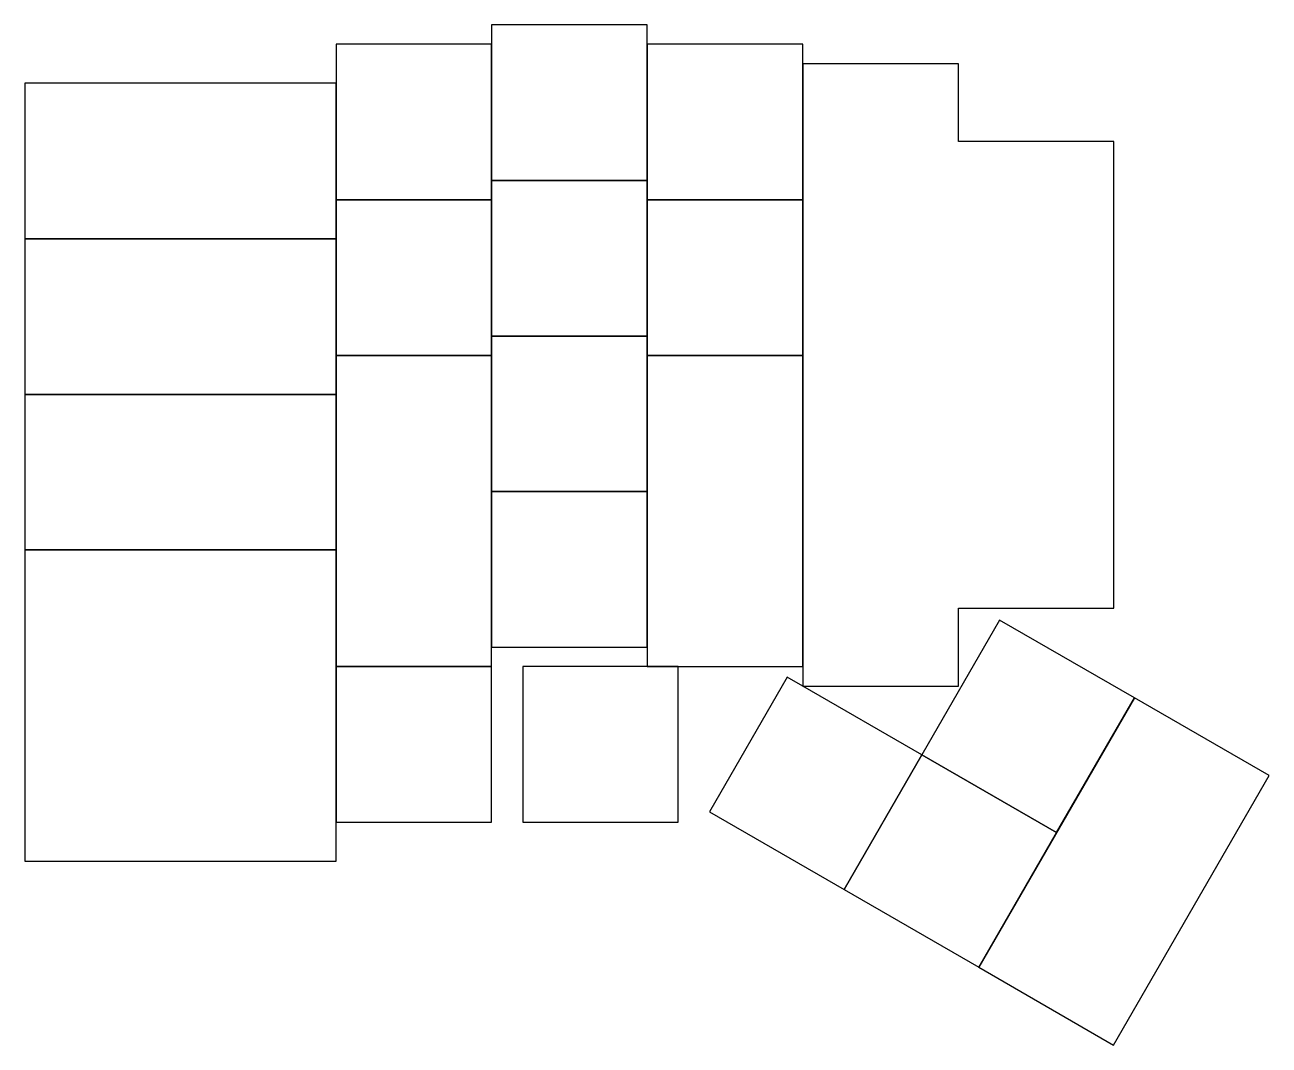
# Model space of a CAD drawing. Header units: metres. Extents: x -10 to 143, y -32 to 93.
import ezdxf

# ---------------------------------------------------------------- set-up
doc = ezdxf.new("R2010")
doc.units = ezdxf.units.M

msp = doc.modelspace()

# ---------------------------------------------------------------- linework, layer by layer
for p, q in [((66.675, 92.8687), (47.625, 92.8687)), ((47.625, 92.8687), (47.625, 73.8188)), ((66.675, 73.8188), (66.675, 92.8687)), ((47.625, 90.4875), (28.575, 90.4875)), ((28.575, 90.4875), (28.575, 71.4375)), ((47.625, 71.4375), (47.625, 90.4875)), ((85.725, 90.4875), (66.675, 90.4875)), ((66.675, 90.4875), (66.675, 71.4375)), ((85.725, 71.4375), (85.725, 90.4875)), ((104.775, 88.1062), (85.725, 88.1062)), ((85.725, 88.1062), (85.725, 11.9063)), ((104.775, 78.5812), (104.775, 88.1062)), ((28.575, 85.725), (-9.52499, 85.725)), ((-9.52499, 85.725), (-9.52499, 66.675)), ((28.575, 66.675), (28.575, 85.725)), ((123.825, 78.5812), (104.775, 78.5812)), ((123.825, 21.4312), (123.825, 78.5812)), ((47.625, 73.8188), (66.675, 73.8188)), ((66.675, 73.8187), (47.625, 73.8187)), ((47.625, 73.8187), (47.625, 54.7688)), ((66.675, 54.7688), (66.675, 73.8187)), ((28.575, 71.4375), (47.625, 71.4375)), ((47.625, 71.4375), (28.575, 71.4375)), ((28.575, 71.4375), (28.575, 52.3875)), ((47.625, 52.3875), (47.625, 71.4375)), ((66.675, 71.4375), (85.725, 71.4375)), ((85.725, 71.4375), (66.675, 71.4375)), ((66.675, 71.4375), (66.675, 52.3875)), ((85.725, 52.3875), (85.725, 71.4375)), ((-9.52499, 66.675), (28.575, 66.675)), ((28.575, 66.675), (-9.52499, 66.675)), ((-9.52499, 66.675), (-9.52499, 47.625)), ((28.575, 47.625), (28.575, 66.675)), ((47.625, 54.7688), (66.675, 54.7688)), ((66.675, 54.7687), (47.625, 54.7687)), ((47.625, 54.7687), (47.625, 35.7188)), ((66.675, 35.7188), (66.675, 54.7687)), ((28.575, 52.3875), (47.625, 52.3875)), ((47.625, 52.3875), (28.575, 52.3875)), ((28.575, 52.3875), (28.575, 14.2875)), ((47.625, 14.2875), (47.625, 52.3875)), ((66.675, 52.3875), (85.725, 52.3875)), ((85.725, 52.3875), (66.675, 52.3875)), ((66.675, 52.3875), (66.675, 14.2875)), ((85.725, 14.2875), (85.725, 52.3875)), ((-9.52499, 47.625), (28.575, 47.625)), ((28.575, 47.625), (-9.52499, 47.625)), ((-9.52499, 47.625), (-9.52499, 28.575)), ((28.575, 28.575), (28.575, 47.625)), ((47.625, 35.7188), (66.675, 35.7188)), ((66.675, 35.7187), (47.625, 35.7187)), ((47.625, 35.7187), (47.625, 16.6687)), ((66.675, 16.6687), (66.675, 35.7187)), ((-9.52499, 28.575), (28.575, 28.575)), ((28.575, 28.575), (-9.52499, 28.575)), ((-9.52499, 28.575), (-9.52499, -9.52499)), ((28.575, -9.52499), (28.575, 28.575)), ((104.775, 11.9062), (104.775, 21.4312)), ((104.775, 21.4312), (123.825, 21.4312)), ((109.834, 19.9846), (100.309, 3.4868)), ((126.331, 10.4596), (109.834, 19.9846)), ((47.625, 16.6687), (66.675, 16.6687)), ((28.575, 14.2875), (47.625, 14.2875)), ((47.625, 14.2875), (28.575, 14.2875)), ((28.575, 14.2875), (28.575, -4.76248)), ((47.625, -4.76248), (47.625, 14.2875)), ((70.485, 14.2875), (51.435, 14.2875)), ((51.435, 14.2875), (51.435, -4.76248)), ((66.675, 14.2875), (85.725, 14.2875)), ((70.485, -4.76248), (70.485, 14.2875)), ((83.8106, 13.0116), (74.2856, -3.48613)), ((85.725, 11.9063), (83.8106, 13.0116)), ((100.308, 3.48663), (85.7252, 11.9062)), ((85.7252, 11.9062), (104.775, 11.9062)), ((126.332, 10.4595), (107.282, -22.5361)), ((116.806, -6.03818), (126.331, 10.4596)), ((142.829, 0.93446), (126.332, 10.4595)), ((90.7834, -13.0111), (100.308, 3.48663)), ((100.309, 3.48657), (90.7836, -13.0112)), ((100.309, 3.4868), (116.806, -6.03818)), ((116.806, -6.03841), (100.309, 3.48657)), ((123.779, -32.0611), (142.829, 0.93446)), ((74.2856, -3.48613), (90.7834, -13.0111)), ((28.575, -4.76248), (47.625, -4.76248)), ((51.435, -4.76248), (70.485, -4.76248)), ((107.281, -22.5362), (116.806, -6.03841)), ((-9.52499, -9.52499), (28.575, -9.52499)), ((90.7836, -13.0112), (107.281, -22.5362)), ((107.282, -22.5361), (123.779, -32.0611))]:
    msp.add_line(p, q)

doc.saveas('drawing.dxf')
